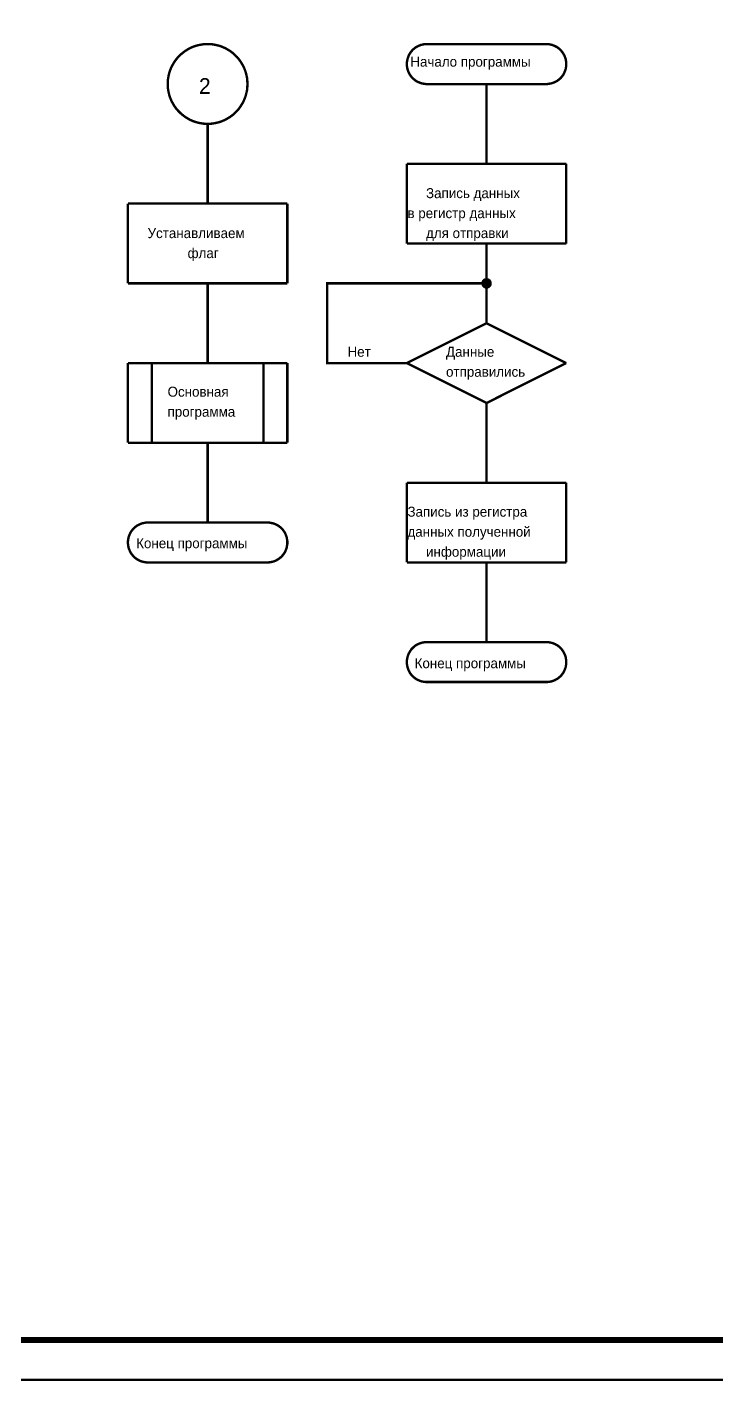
# Model space of a CAD drawing. Header units: inches. Extents: x 0 to 594, y 0 to 420.
# Drawn here: x 132.4 to 218.9, y -0.1 to 169.6 of the extents above; entities that cross this region are included whole.
import ezdxf

# ---------------------------------------------------------------- set-up
doc = ezdxf.new("R2010")
doc.units = ezdxf.units.IN
doc.layers.add('Sheet', color=255, linetype='Continuous')

msp = doc.modelspace()

# ---------------------------------------------------------------- linework, layer by layer
at = {"layer": 'Sheet'}
for points, const_width in [([(0, 419.98), (594, 419.98), (594, 0), (0, 0), (0, 419.98)], 0.3), ([(0, 419.98), (594, 419.98), (594, 0), (0, 0), (0, 419.98)], 0.3), ([(0, 419.98), (0, 0), (594, 0), (594, 419.98), (0, 419.98), (0, 419.98)], 0.0991), ([(0, 419.98), (0, 0), (594, 0), (594, 419.98), (0, 419.98), (0, 419.98)], 0.0991)]:
    msp.add_lwpolyline(points, close=True, dxfattribs=dict(at, const_width=const_width))
for points, const_width in [([(150, 162.49), (150.01, 162.75), (150.02, 163.01), (150.06, 163.26), (150.1, 163.5), (150.16, 163.75), (150.22, 163.98), (150.3, 164.22), (150.39, 164.44), (150.49, 164.67), (150.61, 164.88), (150.73, 165.09), (150.85, 165.29), (151, 165.5), (151.14, 165.68), (151.3, 165.87), (151.47, 166.03), (151.64, 166.2), (151.83, 166.36), (152.01, 166.5), (152.21, 166.65), (152.41, 166.77), (152.62, 166.9), (152.83, 167.01), (153.06, 167.11), (153.28, 167.2), (153.52, 167.28), (153.75, 167.34), (154, 167.4), (154.25, 167.44), (154.49, 167.48), (154.75, 167.49), (155.01, 167.5)], 0.3), ([(155.01, 167.5), (154.75, 167.49), (154.49, 167.48), (154.25, 167.44), (154, 167.4), (153.75, 167.34), (153.52, 167.28), (153.28, 167.2), (153.06, 167.11), (152.83, 167.01), (152.62, 166.9), (152.41, 166.77), (152.21, 166.65), (152.01, 166.5), (151.83, 166.36), (151.64, 166.2), (151.47, 166.03), (151.3, 165.87), (151.14, 165.68), (151, 165.5), (150.85, 165.29), (150.73, 165.09), (150.61, 164.88), (150.49, 164.67), (150.39, 164.44), (150.3, 164.22), (150.22, 163.98), (150.16, 163.75), (150.1, 163.5), (150.06, 163.26), (150.02, 163.01), (150.01, 162.75), (150, 162.49)], 0.3), ([(155.01, 167.5), (155.01, 167.5)], 0.3), ([(155.01, 167.5), (155.26, 167.49), (155.52, 167.48), (155.77, 167.44), (156.01, 167.4), (156.25, 167.34), (156.5, 167.28), (156.72, 167.2), (156.94, 167.11), (157.17, 167.01), (157.38, 166.9), (157.59, 166.77), (157.8, 166.65), (158, 166.5), (158.19, 166.36), (158.37, 166.2), (158.53, 166.03), (158.7, 165.87), (158.86, 165.68), (159, 165.5), (159.15, 165.29), (159.27, 165.09), (159.4, 164.88), (159.51, 164.67), (159.61, 164.44), (159.7, 164.22), (159.78, 163.98), (159.84, 163.75), (159.9, 163.5), (159.95, 163.26), (159.98, 163.01), (159.99, 162.75), (160, 162.49)], 0.3), ([(160, 162.49), (159.99, 162.75), (159.98, 163.01), (159.95, 163.26), (159.9, 163.5), (159.84, 163.75), (159.78, 163.98), (159.7, 164.22), (159.61, 164.44), (159.51, 164.67), (159.4, 164.88), (159.27, 165.09), (159.15, 165.29), (159, 165.5), (158.86, 165.68), (158.7, 165.87), (158.53, 166.03), (158.37, 166.2), (158.19, 166.36), (158, 166.5), (157.8, 166.65), (157.59, 166.77), (157.38, 166.9), (157.17, 167.01), (156.94, 167.11), (156.72, 167.2), (156.5, 167.28), (156.25, 167.34), (156.01, 167.4), (155.77, 167.44), (155.52, 167.48), (155.26, 167.49), (155.01, 167.5)], 0.3), ([(182.5, 167.5), (182.38, 167.5), (182.24, 167.49), (182.12, 167.47), (182, 167.44), (181.87, 167.42), (181.76, 167.39), (181.64, 167.34), (181.53, 167.3), (181.41, 167.25), (181.31, 167.2), (181.2, 167.14), (181.1, 167.07), (181.01, 167.01), (180.91, 166.93), (180.82, 166.85), (180.73, 166.77), (180.65, 166.68), (180.57, 166.59), (180.5, 166.49), (180.43, 166.39), (180.36, 166.29), (180.31, 166.19), (180.25, 166.08), (180.2, 165.97), (180.16, 165.85), (180.12, 165.74), (180.08, 165.62), (180.06, 165.5), (180.04, 165.37), (180.01, 165.25), (180, 165.13), (180, 164.99)], 0.3), ([(182.5, 167.5), (197.51, 167.5)], 0.3), ([(200, 164.99), (200, 165.13), (199.99, 165.25), (199.97, 165.37), (199.95, 165.5), (199.93, 165.62), (199.89, 165.74), (199.85, 165.85), (199.8, 165.97), (199.76, 166.08), (199.7, 166.19), (199.65, 166.29), (199.58, 166.39), (199.51, 166.49), (199.43, 166.59), (199.36, 166.68), (199.28, 166.77), (199.19, 166.85), (199.1, 166.93), (199, 167.01), (198.91, 167.07), (198.81, 167.14), (198.69, 167.2), (198.59, 167.25), (198.48, 167.3), (198.37, 167.34), (198.25, 167.39), (198.13, 167.42), (198.01, 167.44), (197.89, 167.47), (197.76, 167.49), (197.63, 167.5), (197.51, 167.5)], 0.3), ([(197.51, 167.5), (197.51, 167.5), (197.51, 167.5), (197.51, 167.5), (197.51, 167.5), (197.51, 167.5), (197.51, 167.5), (197.51, 167.5), (197.51, 167.5), (197.51, 167.5), (197.51, 167.5), (197.51, 167.5), (197.51, 167.5), (197.51, 167.5), (197.51, 167.5), (197.51, 167.5), (197.51, 167.5), (197.51, 167.5), (197.51, 167.5), (197.51, 167.5), (197.51, 167.5), (197.51, 167.5), (197.51, 167.5), (197.51, 167.5), (197.51, 167.5), (197.51, 167.5), (197.51, 167.5), (197.51, 167.5), (197.51, 167.5), (197.51, 167.5), (197.51, 167.5), (197.51, 167.5), (197.51, 167.5)], 0.3), ([(180, 164.99), (180, 164.87), (180.01, 164.73), (180.04, 164.61), (180.06, 164.49), (180.08, 164.36), (180.12, 164.25), (180.16, 164.13), (180.2, 164.02), (180.25, 163.91), (180.31, 163.8), (180.36, 163.69), (180.43, 163.59), (180.5, 163.5), (180.57, 163.4), (180.65, 163.31), (180.73, 163.22), (180.82, 163.14), (180.91, 163.07), (181.01, 162.99), (181.1, 162.92), (181.2, 162.85), (181.31, 162.8), (181.41, 162.74), (181.53, 162.7), (181.64, 162.65), (181.76, 162.61), (181.87, 162.57), (182, 162.55), (182.12, 162.53), (182.24, 162.51), (182.38, 162.49), (182.5, 162.49)], 0.3), ([(197.51, 162.49), (197.63, 162.49), (197.76, 162.51), (197.89, 162.53), (198.01, 162.55), (198.13, 162.57), (198.25, 162.61), (198.37, 162.65), (198.48, 162.7), (198.59, 162.74), (198.69, 162.8), (198.81, 162.85), (198.91, 162.92), (199, 162.99), (199.1, 163.07), (199.19, 163.14), (199.28, 163.22), (199.36, 163.31), (199.43, 163.4), (199.51, 163.5), (199.58, 163.59), (199.65, 163.69), (199.7, 163.8), (199.76, 163.91), (199.8, 164.02), (199.85, 164.13), (199.89, 164.25), (199.93, 164.36), (199.95, 164.49), (199.97, 164.61), (199.99, 164.73), (200, 164.87), (200, 164.99)], 0.3), ([(155.01, 157.5), (154.75, 157.51), (154.49, 157.52), (154.25, 157.56), (154, 157.6), (153.75, 157.66), (153.52, 157.72), (153.28, 157.8), (153.06, 157.89), (152.83, 157.99), (152.62, 158.1), (152.41, 158.23), (152.21, 158.35), (152.01, 158.5), (151.83, 158.64), (151.64, 158.8), (151.47, 158.97), (151.3, 159.14), (151.14, 159.31), (151, 159.5), (150.85, 159.71), (150.73, 159.91), (150.61, 160.12), (150.49, 160.33), (150.39, 160.56), (150.3, 160.78), (150.22, 161.01), (150.16, 161.25), (150.1, 161.49), (150.06, 161.73), (150.02, 161.98), (150.01, 162.24), (150, 162.49)], 0.3), ([(150, 162.49), (150, 162.49)], 0.3), ([(150, 162.49), (150.01, 162.24), (150.02, 161.98), (150.06, 161.73), (150.1, 161.49), (150.16, 161.25), (150.22, 161.01), (150.3, 160.78), (150.39, 160.56), (150.49, 160.33), (150.61, 160.12), (150.73, 159.91), (150.85, 159.71), (151, 159.5), (151.14, 159.31), (151.3, 159.14), (151.47, 158.97), (151.64, 158.8), (151.83, 158.64), (152.01, 158.5), (152.21, 158.35), (152.41, 158.23), (152.62, 158.1), (152.83, 157.99), (153.06, 157.89), (153.28, 157.8), (153.52, 157.72), (153.75, 157.66), (154, 157.6), (154.25, 157.56), (154.49, 157.52), (154.75, 157.51), (155.01, 157.5)], 0.3), ([(160, 162.49), (159.99, 162.24), (159.98, 161.98), (159.95, 161.73), (159.9, 161.49), (159.84, 161.25), (159.78, 161.01), (159.7, 160.78), (159.61, 160.56), (159.51, 160.33), (159.4, 160.12), (159.27, 159.91), (159.15, 159.71), (159, 159.5), (158.86, 159.31), (158.7, 159.14), (158.53, 158.97), (158.37, 158.8), (158.19, 158.64), (158, 158.5), (157.8, 158.35), (157.59, 158.23), (157.38, 158.1), (157.17, 157.99), (156.94, 157.89), (156.72, 157.8), (156.5, 157.72), (156.25, 157.66), (156.01, 157.6), (155.77, 157.56), (155.52, 157.52), (155.26, 157.51), (155.01, 157.5)], 0.3), ([(155.01, 157.5), (155.26, 157.51), (155.52, 157.52), (155.77, 157.56), (156.01, 157.6), (156.25, 157.66), (156.5, 157.72), (156.72, 157.8), (156.94, 157.89), (157.17, 157.99), (157.38, 158.1), (157.59, 158.23), (157.8, 158.35), (158, 158.5), (158.19, 158.64), (158.37, 158.8), (158.53, 158.97), (158.7, 159.14), (158.86, 159.31), (159, 159.5), (159.15, 159.71), (159.27, 159.91), (159.4, 160.12), (159.51, 160.33), (159.61, 160.56), (159.7, 160.78), (159.78, 161.01), (159.84, 161.25), (159.9, 161.49), (159.95, 161.73), (159.98, 161.98), (159.99, 162.24), (160, 162.49)], 0.3), ([(160, 162.49), (160, 162.49), (160, 162.49), (160, 162.49), (160, 162.49), (160, 162.49), (160, 162.49), (160, 162.49), (160, 162.49), (160, 162.49), (160, 162.49), (160, 162.49), (160, 162.49), (160, 162.49), (160, 162.49), (160, 162.49), (160, 162.49), (160, 162.49), (160, 162.49), (160, 162.49), (160, 162.49), (160, 162.49), (160, 162.49), (160, 162.49), (160, 162.49), (160, 162.49), (160, 162.49), (160, 162.49), (160, 162.49), (160, 162.49), (160, 162.49), (160, 162.49), (160, 162.49)], 0.3), ([(160, 162.49), (160, 162.49)], 0.3), ([(182.5, 162.49), (197.51, 162.49)], 0.3), ([(190, 162.49), (190, 152.49)], 0.3), ([(155.01, 157.5), (155.01, 157.5)], 0.3), ([(155.01, 157.5), (155.01, 147.5)], 0.3), ([(200, 152.49), (180, 152.49)], 0.3), ([(180, 152.49), (180, 142.49)], 0.3), ([(200, 142.49), (200, 152.49)], 0.3), ([(165.01, 147.5), (145.01, 147.5)], 0.3), ([(145.01, 147.5), (145.01, 137.5)], 0.3), ([(165.01, 137.5), (165.01, 147.5)], 0.3), ([(180, 142.49), (200, 142.49)], 0.3), ([(190, 142.49), (190, 137.5), (190, 132.49)], 0.3), ([(145.01, 137.5), (165.01, 137.5)], 0.3), ([(155.01, 137.5), (155.01, 127.5)], 0.3), ([(180, 127.5), (170, 127.5), (170, 137.5), (190, 137.5)], 0.3), ([(189.5, 137.5), (189.5, 137.52), (189.5, 137.55), (189.51, 137.58), (189.51, 137.6), (189.51, 137.62), (189.52, 137.64), (189.53, 137.68), (189.54, 137.7), (189.54, 137.72), (189.56, 137.75), (189.57, 137.76), (189.59, 137.78), (189.6, 137.8), (189.61, 137.82), (189.63, 137.83), (189.65, 137.86), (189.67, 137.87), (189.68, 137.89), (189.7, 137.9), (189.72, 137.91), (189.75, 137.94), (189.76, 137.95), (189.78, 137.96), (189.8, 137.96), (189.82, 137.97), (189.86, 137.98), (189.88, 137.99), (189.9, 137.99), (189.93, 137.99), (189.95, 138), (189.98, 138), (190, 138)], 0.3), ([(189.5, 137.5), (189.5, 137.52), (189.5, 137.55), (189.51, 137.58), (189.51, 137.6), (189.51, 137.62), (189.52, 137.64), (189.53, 137.68), (189.54, 137.7), (189.54, 137.72), (189.56, 137.75), (189.57, 137.76), (189.59, 137.78), (189.6, 137.8), (189.61, 137.82), (189.63, 137.83), (189.65, 137.86), (189.67, 137.87), (189.68, 137.89), (189.7, 137.9), (189.72, 137.91), (189.75, 137.94), (189.76, 137.95), (189.78, 137.96), (189.8, 137.96), (189.82, 137.97), (189.86, 137.98), (189.88, 137.99), (189.9, 137.99), (189.93, 137.99), (189.95, 138), (189.98, 138), (190, 138)], 0.3), ([(189.5, 137.5), (189.5, 137.52), (189.5, 137.55), (189.51, 137.58), (189.51, 137.6), (189.51, 137.62), (189.52, 137.64), (189.53, 137.68), (189.54, 137.7), (189.54, 137.72), (189.56, 137.75), (189.57, 137.76), (189.59, 137.78), (189.6, 137.8), (189.61, 137.82), (189.63, 137.83), (189.65, 137.86), (189.67, 137.87), (189.68, 137.89), (189.7, 137.9), (189.72, 137.91), (189.75, 137.94), (189.76, 137.95), (189.78, 137.96), (189.8, 137.96), (189.82, 137.97), (189.86, 137.98), (189.88, 137.99), (189.9, 137.99), (189.93, 137.99), (189.95, 138), (189.98, 138), (190, 138)], 0.3), ([(189.5, 137.5), (189.5, 137.52), (189.5, 137.55), (189.51, 137.58), (189.51, 137.6), (189.51, 137.62), (189.52, 137.64), (189.53, 137.68), (189.54, 137.7), (189.54, 137.72), (189.56, 137.75), (189.57, 137.76), (189.59, 137.78), (189.6, 137.8), (189.61, 137.82), (189.63, 137.83), (189.65, 137.86), (189.67, 137.87), (189.68, 137.89), (189.7, 137.9), (189.72, 137.91), (189.75, 137.94), (189.76, 137.95), (189.78, 137.96), (189.8, 137.96), (189.82, 137.97), (189.86, 137.98), (189.88, 137.99), (189.9, 137.99), (189.93, 137.99), (189.95, 138), (189.98, 138), (190, 138)], 0.3), ([(190, 136.98), (189.98, 136.98), (189.95, 136.98), (189.93, 136.99), (189.9, 136.99), (189.88, 136.99), (189.86, 137.01), (189.82, 137.02), (189.8, 137.03), (189.78, 137.04), (189.76, 137.05), (189.75, 137.06), (189.72, 137.07), (189.7, 137.08), (189.68, 137.11), (189.67, 137.12), (189.65, 137.14), (189.63, 137.15), (189.61, 137.17), (189.6, 137.2), (189.59, 137.21), (189.57, 137.23), (189.56, 137.25), (189.54, 137.27), (189.54, 137.3), (189.53, 137.32), (189.52, 137.34), (189.51, 137.38), (189.51, 137.4), (189.51, 137.42), (189.5, 137.44), (189.5, 137.48), (189.5, 137.5)], 0.3), ([(189.5, 137.5), (189.5, 137.5)], 0.3), ([(190, 136.98), (189.98, 136.98), (189.95, 136.98), (189.93, 136.99), (189.9, 136.99), (189.88, 136.99), (189.86, 137.01), (189.82, 137.02), (189.8, 137.03), (189.78, 137.04), (189.76, 137.05), (189.75, 137.06), (189.72, 137.07), (189.7, 137.08), (189.68, 137.11), (189.67, 137.12), (189.65, 137.14), (189.63, 137.15), (189.61, 137.17), (189.6, 137.2), (189.59, 137.21), (189.57, 137.23), (189.56, 137.25), (189.54, 137.27), (189.54, 137.3), (189.53, 137.32), (189.52, 137.34), (189.51, 137.38), (189.51, 137.4), (189.51, 137.42), (189.5, 137.44), (189.5, 137.48), (189.5, 137.5)], 0.3), ([(189.5, 137.5), (189.5, 137.5)], 0.3), ([(190, 136.98), (189.98, 136.98), (189.95, 136.98), (189.93, 136.99), (189.9, 136.99), (189.88, 136.99), (189.86, 137.01), (189.82, 137.02), (189.8, 137.03), (189.78, 137.04), (189.76, 137.05), (189.75, 137.06), (189.72, 137.07), (189.7, 137.08), (189.68, 137.11), (189.67, 137.12), (189.65, 137.14), (189.63, 137.15), (189.61, 137.17), (189.6, 137.2), (189.59, 137.21), (189.57, 137.23), (189.56, 137.25), (189.54, 137.27), (189.54, 137.3), (189.53, 137.32), (189.52, 137.34), (189.51, 137.38), (189.51, 137.4), (189.51, 137.42), (189.5, 137.44), (189.5, 137.48), (189.5, 137.5)], 0.3), ([(189.5, 137.5), (189.5, 137.5)], 0.3), ([(190, 136.98), (189.98, 136.98), (189.95, 136.98), (189.93, 136.99), (189.9, 136.99), (189.88, 136.99), (189.86, 137.01), (189.82, 137.02), (189.8, 137.03), (189.78, 137.04), (189.76, 137.05), (189.75, 137.06), (189.72, 137.07), (189.7, 137.08), (189.68, 137.11), (189.67, 137.12), (189.65, 137.14), (189.63, 137.15), (189.61, 137.17), (189.6, 137.2), (189.59, 137.21), (189.57, 137.23), (189.56, 137.25), (189.54, 137.27), (189.54, 137.3), (189.53, 137.32), (189.52, 137.34), (189.51, 137.38), (189.51, 137.4), (189.51, 137.42), (189.5, 137.44), (189.5, 137.48), (189.5, 137.5)], 0.3), ([(189.5, 137.5), (189.5, 137.5)], 0.3), ([(189.5, 137.5), (189.5, 137.52), (189.5, 137.55), (189.51, 137.58), (189.51, 137.6), (189.51, 137.62), (189.52, 137.64), (189.53, 137.68), (189.54, 137.7), (189.54, 137.72), (189.56, 137.75), (189.57, 137.76), (189.59, 137.78), (189.6, 137.8), (189.61, 137.82), (189.63, 137.83), (189.65, 137.86), (189.67, 137.87), (189.68, 137.89), (189.7, 137.9), (189.72, 137.91), (189.75, 137.94), (189.76, 137.95), (189.78, 137.96), (189.8, 137.96), (189.82, 137.97), (189.86, 137.98), (189.88, 137.99), (189.9, 137.99), (189.93, 137.99), (189.95, 138), (189.98, 138), (190, 138)], 0.0991), ([(189.5, 137.5), (189.5, 137.52), (189.5, 137.55), (189.51, 137.58), (189.51, 137.6), (189.51, 137.62), (189.52, 137.64), (189.53, 137.68), (189.54, 137.7), (189.54, 137.72), (189.56, 137.75), (189.57, 137.76), (189.59, 137.78), (189.6, 137.8), (189.61, 137.82), (189.63, 137.83), (189.65, 137.86), (189.67, 137.87), (189.68, 137.89), (189.7, 137.9), (189.72, 137.91), (189.75, 137.94), (189.76, 137.95), (189.78, 137.96), (189.8, 137.96), (189.82, 137.97), (189.86, 137.98), (189.88, 137.99), (189.9, 137.99), (189.93, 137.99), (189.95, 138), (189.98, 138), (190, 138)], 0.0991), ([(189.5, 137.5), (189.5, 137.52), (189.5, 137.55), (189.51, 137.58), (189.51, 137.6), (189.51, 137.62), (189.52, 137.64), (189.53, 137.68), (189.54, 137.7), (189.54, 137.72), (189.56, 137.75), (189.57, 137.76), (189.59, 137.78), (189.6, 137.8), (189.61, 137.82), (189.63, 137.83), (189.65, 137.86), (189.67, 137.87), (189.68, 137.89), (189.7, 137.9), (189.72, 137.91), (189.75, 137.94), (189.76, 137.95), (189.78, 137.96), (189.8, 137.96), (189.82, 137.97), (189.86, 137.98), (189.88, 137.99), (189.9, 137.99), (189.93, 137.99), (189.95, 138), (189.98, 138), (190, 138)], 0.0991), ([(189.5, 137.5), (189.5, 137.52), (189.5, 137.55), (189.51, 137.58), (189.51, 137.6), (189.51, 137.62), (189.52, 137.64), (189.53, 137.68), (189.54, 137.7), (189.54, 137.72), (189.56, 137.75), (189.57, 137.76), (189.59, 137.78), (189.6, 137.8), (189.61, 137.82), (189.63, 137.83), (189.65, 137.86), (189.67, 137.87), (189.68, 137.89), (189.7, 137.9), (189.72, 137.91), (189.75, 137.94), (189.76, 137.95), (189.78, 137.96), (189.8, 137.96), (189.82, 137.97), (189.86, 137.98), (189.88, 137.99), (189.9, 137.99), (189.93, 137.99), (189.95, 138), (189.98, 138), (190, 138)], 0.0991), ([(190, 136.98), (189.98, 136.98), (189.95, 136.98), (189.93, 136.99), (189.9, 136.99), (189.88, 136.99), (189.86, 137.01), (189.82, 137.02), (189.8, 137.03), (189.78, 137.04), (189.76, 137.05), (189.75, 137.06), (189.72, 137.07), (189.7, 137.08), (189.68, 137.11), (189.67, 137.12), (189.65, 137.14), (189.63, 137.15), (189.61, 137.17), (189.6, 137.2), (189.59, 137.21), (189.57, 137.23), (189.56, 137.25), (189.54, 137.27), (189.54, 137.3), (189.53, 137.32), (189.52, 137.34), (189.51, 137.38), (189.51, 137.4), (189.51, 137.42), (189.5, 137.44), (189.5, 137.48), (189.5, 137.5)], 0.0991), ([(189.5, 137.5), (189.5, 137.5)], 0.0991), ([(190, 136.98), (189.98, 136.98), (189.95, 136.98), (189.93, 136.99), (189.9, 136.99), (189.88, 136.99), (189.86, 137.01), (189.82, 137.02), (189.8, 137.03), (189.78, 137.04), (189.76, 137.05), (189.75, 137.06), (189.72, 137.07), (189.7, 137.08), (189.68, 137.11), (189.67, 137.12), (189.65, 137.14), (189.63, 137.15), (189.61, 137.17), (189.6, 137.2), (189.59, 137.21), (189.57, 137.23), (189.56, 137.25), (189.54, 137.27), (189.54, 137.3), (189.53, 137.32), (189.52, 137.34), (189.51, 137.38), (189.51, 137.4), (189.51, 137.42), (189.5, 137.44), (189.5, 137.48), (189.5, 137.5)], 0.0991), ([(189.5, 137.5), (189.5, 137.5)], 0.0991), ([(190, 136.98), (189.98, 136.98), (189.95, 136.98), (189.93, 136.99), (189.9, 136.99), (189.88, 136.99), (189.86, 137.01), (189.82, 137.02), (189.8, 137.03), (189.78, 137.04), (189.76, 137.05), (189.75, 137.06), (189.72, 137.07), (189.7, 137.08), (189.68, 137.11), (189.67, 137.12), (189.65, 137.14), (189.63, 137.15), (189.61, 137.17), (189.6, 137.2), (189.59, 137.21), (189.57, 137.23), (189.56, 137.25), (189.54, 137.27), (189.54, 137.3), (189.53, 137.32), (189.52, 137.34), (189.51, 137.38), (189.51, 137.4), (189.51, 137.42), (189.5, 137.44), (189.5, 137.48), (189.5, 137.5)], 0.0991), ([(189.5, 137.5), (189.5, 137.5)], 0.0991), ([(190, 136.98), (189.98, 136.98), (189.95, 136.98), (189.93, 136.99), (189.9, 136.99), (189.88, 136.99), (189.86, 137.01), (189.82, 137.02), (189.8, 137.03), (189.78, 137.04), (189.76, 137.05), (189.75, 137.06), (189.72, 137.07), (189.7, 137.08), (189.68, 137.11), (189.67, 137.12), (189.65, 137.14), (189.63, 137.15), (189.61, 137.17), (189.6, 137.2), (189.59, 137.21), (189.57, 137.23), (189.56, 137.25), (189.54, 137.27), (189.54, 137.3), (189.53, 137.32), (189.52, 137.34), (189.51, 137.38), (189.51, 137.4), (189.51, 137.42), (189.5, 137.44), (189.5, 137.48), (189.5, 137.5)], 0.0991), ([(189.5, 137.5), (189.5, 137.5)], 0.0991), ([(190, 138), (190, 138)], 0.3), ([(190, 138), (190.03, 138), (190.06, 138), (190.08, 137.99), (190.1, 137.99), (190.13, 137.99), (190.15, 137.98), (190.18, 137.97), (190.21, 137.96), (190.23, 137.96), (190.25, 137.95), (190.26, 137.94), (190.28, 137.91), (190.31, 137.9), (190.33, 137.89), (190.34, 137.87), (190.36, 137.86), (190.37, 137.83), (190.4, 137.82), (190.41, 137.8), (190.42, 137.78), (190.44, 137.76), (190.45, 137.75), (190.46, 137.72), (190.46, 137.7), (190.47, 137.68), (190.49, 137.64), (190.5, 137.62), (190.5, 137.6), (190.5, 137.58), (190.51, 137.55), (190.51, 137.52), (190.51, 137.5)], 0.3), ([(190, 138), (190, 138)], 0.3), ([(190, 138), (190.03, 138), (190.06, 138), (190.08, 137.99), (190.1, 137.99), (190.13, 137.99), (190.15, 137.98), (190.18, 137.97), (190.21, 137.96), (190.23, 137.96), (190.25, 137.95), (190.26, 137.94), (190.28, 137.91), (190.31, 137.9), (190.33, 137.89), (190.34, 137.87), (190.36, 137.86), (190.37, 137.83), (190.4, 137.82), (190.41, 137.8), (190.42, 137.78), (190.44, 137.76), (190.45, 137.75), (190.46, 137.72), (190.46, 137.7), (190.47, 137.68), (190.49, 137.64), (190.5, 137.62), (190.5, 137.6), (190.5, 137.58), (190.51, 137.55), (190.51, 137.52), (190.51, 137.5)], 0.3), ([(190, 138), (190, 138)], 0.3), ([(190, 138), (190.03, 138), (190.06, 138), (190.08, 137.99), (190.1, 137.99), (190.13, 137.99), (190.15, 137.98), (190.18, 137.97), (190.21, 137.96), (190.23, 137.96), (190.25, 137.95), (190.26, 137.94), (190.28, 137.91), (190.31, 137.9), (190.33, 137.89), (190.34, 137.87), (190.36, 137.86), (190.37, 137.83), (190.4, 137.82), (190.41, 137.8), (190.42, 137.78), (190.44, 137.76), (190.45, 137.75), (190.46, 137.72), (190.46, 137.7), (190.47, 137.68), (190.49, 137.64), (190.5, 137.62), (190.5, 137.6), (190.5, 137.58), (190.51, 137.55), (190.51, 137.52), (190.51, 137.5)], 0.3), ([(190, 138), (190, 138)], 0.3), ([(190, 138), (190.03, 138), (190.06, 138), (190.08, 137.99), (190.1, 137.99), (190.13, 137.99), (190.15, 137.98), (190.18, 137.97), (190.21, 137.96), (190.23, 137.96), (190.25, 137.95), (190.26, 137.94), (190.28, 137.91), (190.31, 137.9), (190.33, 137.89), (190.34, 137.87), (190.36, 137.86), (190.37, 137.83), (190.4, 137.82), (190.41, 137.8), (190.42, 137.78), (190.44, 137.76), (190.45, 137.75), (190.46, 137.72), (190.46, 137.7), (190.47, 137.68), (190.49, 137.64), (190.5, 137.62), (190.5, 137.6), (190.5, 137.58), (190.51, 137.55), (190.51, 137.52), (190.51, 137.5)], 0.3), ([(190.51, 137.5), (190.51, 137.48), (190.51, 137.44), (190.5, 137.42), (190.5, 137.4), (190.5, 137.38), (190.49, 137.34), (190.47, 137.32), (190.46, 137.3), (190.46, 137.27), (190.45, 137.25), (190.44, 137.23), (190.42, 137.21), (190.41, 137.2), (190.4, 137.17), (190.37, 137.15), (190.36, 137.14), (190.34, 137.12), (190.33, 137.11), (190.31, 137.08), (190.28, 137.07), (190.26, 137.06), (190.25, 137.05), (190.23, 137.04), (190.21, 137.03), (190.18, 137.02), (190.15, 137.01), (190.13, 136.99), (190.1, 136.99), (190.08, 136.99), (190.06, 136.98), (190.03, 136.98), (190, 136.98)], 0.3), ([(190.51, 137.5), (190.51, 137.48), (190.51, 137.44), (190.5, 137.42), (190.5, 137.4), (190.5, 137.38), (190.49, 137.34), (190.47, 137.32), (190.46, 137.3), (190.46, 137.27), (190.45, 137.25), (190.44, 137.23), (190.42, 137.21), (190.41, 137.2), (190.4, 137.17), (190.37, 137.15), (190.36, 137.14), (190.34, 137.12), (190.33, 137.11), (190.31, 137.08), (190.28, 137.07), (190.26, 137.06), (190.25, 137.05), (190.23, 137.04), (190.21, 137.03), (190.18, 137.02), (190.15, 137.01), (190.13, 136.99), (190.1, 136.99), (190.08, 136.99), (190.06, 136.98), (190.03, 136.98), (190, 136.98)], 0.3), ([(190.51, 137.5), (190.51, 137.48), (190.51, 137.44), (190.5, 137.42), (190.5, 137.4), (190.5, 137.38), (190.49, 137.34), (190.47, 137.32), (190.46, 137.3), (190.46, 137.27), (190.45, 137.25), (190.44, 137.23), (190.42, 137.21), (190.41, 137.2), (190.4, 137.17), (190.37, 137.15), (190.36, 137.14), (190.34, 137.12), (190.33, 137.11), (190.31, 137.08), (190.28, 137.07), (190.26, 137.06), (190.25, 137.05), (190.23, 137.04), (190.21, 137.03), (190.18, 137.02), (190.15, 137.01), (190.13, 136.99), (190.1, 136.99), (190.08, 136.99), (190.06, 136.98), (190.03, 136.98), (190, 136.98)], 0.3), ([(190.51, 137.5), (190.51, 137.48), (190.51, 137.44), (190.5, 137.42), (190.5, 137.4), (190.5, 137.38), (190.49, 137.34), (190.47, 137.32), (190.46, 137.3), (190.46, 137.27), (190.45, 137.25), (190.44, 137.23), (190.42, 137.21), (190.41, 137.2), (190.4, 137.17), (190.37, 137.15), (190.36, 137.14), (190.34, 137.12), (190.33, 137.11), (190.31, 137.08), (190.28, 137.07), (190.26, 137.06), (190.25, 137.05), (190.23, 137.04), (190.21, 137.03), (190.18, 137.02), (190.15, 137.01), (190.13, 136.99), (190.1, 136.99), (190.08, 136.99), (190.06, 136.98), (190.03, 136.98), (190, 136.98)], 0.3), ([(190, 138), (190, 138)], 0.0991), ([(190, 138), (190.03, 138), (190.06, 138), (190.08, 137.99), (190.1, 137.99), (190.13, 137.99), (190.15, 137.98), (190.18, 137.97), (190.21, 137.96), (190.23, 137.96), (190.25, 137.95), (190.26, 137.94), (190.28, 137.91), (190.31, 137.9), (190.33, 137.89), (190.34, 137.87), (190.36, 137.86), (190.37, 137.83), (190.4, 137.82), (190.41, 137.8), (190.42, 137.78), (190.44, 137.76), (190.45, 137.75), (190.46, 137.72), (190.46, 137.7), (190.47, 137.68), (190.49, 137.64), (190.5, 137.62), (190.5, 137.6), (190.5, 137.58), (190.51, 137.55), (190.51, 137.52), (190.51, 137.5)], 0.0991), ([(190, 138), (190, 138)], 0.0991), ([(190, 138), (190.03, 138), (190.06, 138), (190.08, 137.99), (190.1, 137.99), (190.13, 137.99), (190.15, 137.98), (190.18, 137.97), (190.21, 137.96), (190.23, 137.96), (190.25, 137.95), (190.26, 137.94), (190.28, 137.91), (190.31, 137.9), (190.33, 137.89), (190.34, 137.87), (190.36, 137.86), (190.37, 137.83), (190.4, 137.82), (190.41, 137.8), (190.42, 137.78), (190.44, 137.76), (190.45, 137.75), (190.46, 137.72), (190.46, 137.7), (190.47, 137.68), (190.49, 137.64), (190.5, 137.62), (190.5, 137.6), (190.5, 137.58), (190.51, 137.55), (190.51, 137.52), (190.51, 137.5)], 0.0991), ([(190, 138), (190, 138)], 0.0991), ([(190, 138), (190.03, 138), (190.06, 138), (190.08, 137.99), (190.1, 137.99), (190.13, 137.99), (190.15, 137.98), (190.18, 137.97), (190.21, 137.96), (190.23, 137.96), (190.25, 137.95), (190.26, 137.94), (190.28, 137.91), (190.31, 137.9), (190.33, 137.89), (190.34, 137.87), (190.36, 137.86), (190.37, 137.83), (190.4, 137.82), (190.41, 137.8), (190.42, 137.78), (190.44, 137.76), (190.45, 137.75), (190.46, 137.72), (190.46, 137.7), (190.47, 137.68), (190.49, 137.64), (190.5, 137.62), (190.5, 137.6), (190.5, 137.58), (190.51, 137.55), (190.51, 137.52), (190.51, 137.5)], 0.0991), ([(190, 138), (190, 138)], 0.0991), ([(190, 138), (190.03, 138), (190.06, 138), (190.08, 137.99), (190.1, 137.99), (190.13, 137.99), (190.15, 137.98), (190.18, 137.97), (190.21, 137.96), (190.23, 137.96), (190.25, 137.95), (190.26, 137.94), (190.28, 137.91), (190.31, 137.9), (190.33, 137.89), (190.34, 137.87), (190.36, 137.86), (190.37, 137.83), (190.4, 137.82), (190.41, 137.8), (190.42, 137.78), (190.44, 137.76), (190.45, 137.75), (190.46, 137.72), (190.46, 137.7), (190.47, 137.68), (190.49, 137.64), (190.5, 137.62), (190.5, 137.6), (190.5, 137.58), (190.51, 137.55), (190.51, 137.52), (190.51, 137.5)], 0.0991), ([(190.51, 137.5), (190.51, 137.48), (190.51, 137.44), (190.5, 137.42), (190.5, 137.4), (190.5, 137.38), (190.49, 137.34), (190.47, 137.32), (190.46, 137.3), (190.46, 137.27), (190.45, 137.25), (190.44, 137.23), (190.42, 137.21), (190.41, 137.2), (190.4, 137.17), (190.37, 137.15), (190.36, 137.14), (190.34, 137.12), (190.33, 137.11), (190.31, 137.08), (190.28, 137.07), (190.26, 137.06), (190.25, 137.05), (190.23, 137.04), (190.21, 137.03), (190.18, 137.02), (190.15, 137.01), (190.13, 136.99), (190.1, 136.99), (190.08, 136.99), (190.06, 136.98), (190.03, 136.98), (190, 136.98)], 0.0991), ([(190.51, 137.5), (190.51, 137.48), (190.51, 137.44), (190.5, 137.42), (190.5, 137.4), (190.5, 137.38), (190.49, 137.34), (190.47, 137.32), (190.46, 137.3), (190.46, 137.27), (190.45, 137.25), (190.44, 137.23), (190.42, 137.21), (190.41, 137.2), (190.4, 137.17), (190.37, 137.15), (190.36, 137.14), (190.34, 137.12), (190.33, 137.11), (190.31, 137.08), (190.28, 137.07), (190.26, 137.06), (190.25, 137.05), (190.23, 137.04), (190.21, 137.03), (190.18, 137.02), (190.15, 137.01), (190.13, 136.99), (190.1, 136.99), (190.08, 136.99), (190.06, 136.98), (190.03, 136.98), (190, 136.98)], 0.0991), ([(190.51, 137.5), (190.51, 137.48), (190.51, 137.44), (190.5, 137.42), (190.5, 137.4), (190.5, 137.38), (190.49, 137.34), (190.47, 137.32), (190.46, 137.3), (190.46, 137.27), (190.45, 137.25), (190.44, 137.23), (190.42, 137.21), (190.41, 137.2), (190.4, 137.17), (190.37, 137.15), (190.36, 137.14), (190.34, 137.12), (190.33, 137.11), (190.31, 137.08), (190.28, 137.07), (190.26, 137.06), (190.25, 137.05), (190.23, 137.04), (190.21, 137.03), (190.18, 137.02), (190.15, 137.01), (190.13, 136.99), (190.1, 136.99), (190.08, 136.99), (190.06, 136.98), (190.03, 136.98), (190, 136.98)], 0.0991), ([(190.51, 137.5), (190.51, 137.48), (190.51, 137.44), (190.5, 137.42), (190.5, 137.4), (190.5, 137.38), (190.49, 137.34), (190.47, 137.32), (190.46, 137.3), (190.46, 137.27), (190.45, 137.25), (190.44, 137.23), (190.42, 137.21), (190.41, 137.2), (190.4, 137.17), (190.37, 137.15), (190.36, 137.14), (190.34, 137.12), (190.33, 137.11), (190.31, 137.08), (190.28, 137.07), (190.26, 137.06), (190.25, 137.05), (190.23, 137.04), (190.21, 137.03), (190.18, 137.02), (190.15, 137.01), (190.13, 136.99), (190.1, 136.99), (190.08, 136.99), (190.06, 136.98), (190.03, 136.98), (190, 136.98)], 0.0991), ([(190.51, 137.5), (190.51, 137.5), (190.51, 137.5), (190.51, 137.5), (190.51, 137.5), (190.51, 137.5), (190.51, 137.5), (190.51, 137.5), (190.51, 137.5), (190.51, 137.5), (190.51, 137.5), (190.51, 137.5), (190.51, 137.5), (190.51, 137.5), (190.51, 137.5), (190.51, 137.5), (190.51, 137.5), (190.51, 137.5), (190.51, 137.5), (190.51, 137.5), (190.51, 137.5), (190.51, 137.5), (190.51, 137.5), (190.51, 137.5), (190.51, 137.5), (190.51, 137.5), (190.51, 137.5), (190.51, 137.5), (190.51, 137.5), (190.51, 137.5), (190.51, 137.5), (190.51, 137.5), (190.51, 137.5)], 0.3), ([(190.51, 137.5), (190.51, 137.5)], 0.3), ([(190.51, 137.5), (190.51, 137.5), (190.51, 137.5), (190.51, 137.5), (190.51, 137.5), (190.51, 137.5), (190.51, 137.5), (190.51, 137.5), (190.51, 137.5), (190.51, 137.5), (190.51, 137.5), (190.51, 137.5), (190.51, 137.5), (190.51, 137.5), (190.51, 137.5), (190.51, 137.5), (190.51, 137.5), (190.51, 137.5), (190.51, 137.5), (190.51, 137.5), (190.51, 137.5), (190.51, 137.5), (190.51, 137.5), (190.51, 137.5), (190.51, 137.5), (190.51, 137.5), (190.51, 137.5), (190.51, 137.5), (190.51, 137.5), (190.51, 137.5), (190.51, 137.5), (190.51, 137.5), (190.51, 137.5)], 0.3), ([(190.51, 137.5), (190.51, 137.5)], 0.3), ([(190.51, 137.5), (190.51, 137.5), (190.51, 137.5), (190.51, 137.5), (190.51, 137.5), (190.51, 137.5), (190.51, 137.5), (190.51, 137.5), (190.51, 137.5), (190.51, 137.5), (190.51, 137.5), (190.51, 137.5), (190.51, 137.5), (190.51, 137.5), (190.51, 137.5), (190.51, 137.5), (190.51, 137.5), (190.51, 137.5), (190.51, 137.5), (190.51, 137.5), (190.51, 137.5), (190.51, 137.5), (190.51, 137.5), (190.51, 137.5), (190.51, 137.5), (190.51, 137.5), (190.51, 137.5), (190.51, 137.5), (190.51, 137.5), (190.51, 137.5), (190.51, 137.5), (190.51, 137.5), (190.51, 137.5)], 0.3), ([(190.51, 137.5), (190.51, 137.5)], 0.3), ([(190.51, 137.5), (190.51, 137.5), (190.51, 137.5), (190.51, 137.5), (190.51, 137.5), (190.51, 137.5), (190.51, 137.5), (190.51, 137.5), (190.51, 137.5), (190.51, 137.5), (190.51, 137.5), (190.51, 137.5), (190.51, 137.5), (190.51, 137.5), (190.51, 137.5), (190.51, 137.5), (190.51, 137.5), (190.51, 137.5), (190.51, 137.5), (190.51, 137.5), (190.51, 137.5), (190.51, 137.5), (190.51, 137.5), (190.51, 137.5), (190.51, 137.5), (190.51, 137.5), (190.51, 137.5), (190.51, 137.5), (190.51, 137.5), (190.51, 137.5), (190.51, 137.5), (190.51, 137.5), (190.51, 137.5)], 0.3), ([(190.51, 137.5), (190.51, 137.5)], 0.3), ([(190.51, 137.5), (190.51, 137.5), (190.51, 137.5), (190.51, 137.5), (190.51, 137.5), (190.51, 137.5), (190.51, 137.5), (190.51, 137.5), (190.51, 137.5), (190.51, 137.5), (190.51, 137.5), (190.51, 137.5), (190.51, 137.5), (190.51, 137.5), (190.51, 137.5), (190.51, 137.5), (190.51, 137.5), (190.51, 137.5), (190.51, 137.5), (190.51, 137.5), (190.51, 137.5), (190.51, 137.5), (190.51, 137.5), (190.51, 137.5), (190.51, 137.5), (190.51, 137.5), (190.51, 137.5), (190.51, 137.5), (190.51, 137.5), (190.51, 137.5), (190.51, 137.5), (190.51, 137.5), (190.51, 137.5)], 0.0991), ([(190.51, 137.5), (190.51, 137.5)], 0.0991), ([(190.51, 137.5), (190.51, 137.5), (190.51, 137.5), (190.51, 137.5), (190.51, 137.5), (190.51, 137.5), (190.51, 137.5), (190.51, 137.5), (190.51, 137.5), (190.51, 137.5), (190.51, 137.5), (190.51, 137.5), (190.51, 137.5), (190.51, 137.5), (190.51, 137.5), (190.51, 137.5), (190.51, 137.5), (190.51, 137.5), (190.51, 137.5), (190.51, 137.5), (190.51, 137.5), (190.51, 137.5), (190.51, 137.5), (190.51, 137.5), (190.51, 137.5), (190.51, 137.5), (190.51, 137.5), (190.51, 137.5), (190.51, 137.5), (190.51, 137.5), (190.51, 137.5), (190.51, 137.5), (190.51, 137.5)], 0.0991), ([(190.51, 137.5), (190.51, 137.5)], 0.0991), ([(190.51, 137.5), (190.51, 137.5), (190.51, 137.5), (190.51, 137.5), (190.51, 137.5), (190.51, 137.5), (190.51, 137.5), (190.51, 137.5), (190.51, 137.5), (190.51, 137.5), (190.51, 137.5), (190.51, 137.5), (190.51, 137.5), (190.51, 137.5), (190.51, 137.5), (190.51, 137.5), (190.51, 137.5), (190.51, 137.5), (190.51, 137.5), (190.51, 137.5), (190.51, 137.5), (190.51, 137.5), (190.51, 137.5), (190.51, 137.5), (190.51, 137.5), (190.51, 137.5), (190.51, 137.5), (190.51, 137.5), (190.51, 137.5), (190.51, 137.5), (190.51, 137.5), (190.51, 137.5), (190.51, 137.5)], 0.0991), ([(190.51, 137.5), (190.51, 137.5)], 0.0991), ([(190.51, 137.5), (190.51, 137.5), (190.51, 137.5), (190.51, 137.5), (190.51, 137.5), (190.51, 137.5), (190.51, 137.5), (190.51, 137.5), (190.51, 137.5), (190.51, 137.5), (190.51, 137.5), (190.51, 137.5), (190.51, 137.5), (190.51, 137.5), (190.51, 137.5), (190.51, 137.5), (190.51, 137.5), (190.51, 137.5), (190.51, 137.5), (190.51, 137.5), (190.51, 137.5), (190.51, 137.5), (190.51, 137.5), (190.51, 137.5), (190.51, 137.5), (190.51, 137.5), (190.51, 137.5), (190.51, 137.5), (190.51, 137.5), (190.51, 137.5), (190.51, 137.5), (190.51, 137.5), (190.51, 137.5)], 0.0991), ([(190.51, 137.5), (190.51, 137.5)], 0.0991), ([(180, 127.5), (190, 132.49)], 0.3), ([(190, 132.49), (200, 127.5)], 0.3), ([(145.01, 117.5), (145.01, 127.5)], 0.3), ([(145.01, 127.5), (165.01, 127.5)], 0.3), ([(148.01, 127.5), (148.01, 117.5)], 0.3), ([(162.01, 127.5), (162.01, 117.5)], 0.3), ([(165.01, 127.5), (165.01, 117.5)], 0.3), ([(190, 122.49), (180, 127.5)], 0.3), ([(200, 127.5), (190, 122.49)], 0.3), ([(190, 122.49), (190, 112.49)], 0.3), ([(165.01, 117.5), (145.01, 117.5)], 0.3), ([(155.01, 117.5), (155.01, 107.5)], 0.3), ([(200, 112.49), (180, 112.49)], 0.3), ([(180, 112.49), (180, 102.5)], 0.3), ([(200, 102.5), (200, 112.49)], 0.3), ([(147.5, 107.5), (147.38, 107.5), (147.25, 107.49), (147.12, 107.46), (147, 107.44), (146.88, 107.42), (146.76, 107.39), (146.64, 107.34), (146.53, 107.3), (146.42, 107.25), (146.32, 107.19), (146.2, 107.14), (146.1, 107.07), (146.01, 107), (145.91, 106.93), (145.82, 106.85), (145.73, 106.77), (145.66, 106.68), (145.58, 106.59), (145.5, 106.49), (145.43, 106.4), (145.36, 106.3), (145.31, 106.19), (145.25, 106.09), (145.21, 105.97), (145.16, 105.86), (145.12, 105.74), (145.08, 105.63), (145.06, 105.5), (145.04, 105.38), (145.02, 105.26), (145.01, 105.12), (145.01, 105)], 0.3), ([(147.5, 107.5), (162.51, 107.5)], 0.3), ([(165.01, 105), (165.01, 105.12), (165, 105.26), (164.97, 105.38), (164.95, 105.5), (164.93, 105.63), (164.9, 105.74), (164.85, 105.86), (164.81, 105.97), (164.76, 106.09), (164.71, 106.19), (164.65, 106.3), (164.58, 106.4), (164.51, 106.49), (164.44, 106.59), (164.36, 106.68), (164.28, 106.77), (164.19, 106.85), (164.1, 106.93), (164, 107), (163.91, 107.07), (163.81, 107.14), (163.7, 107.19), (163.6, 107.25), (163.48, 107.3), (163.37, 107.34), (163.25, 107.39), (163.14, 107.42), (163.01, 107.44), (162.89, 107.46), (162.77, 107.49), (162.63, 107.5), (162.51, 107.5)], 0.3), ([(162.51, 107.5), (162.51, 107.5), (162.51, 107.5), (162.51, 107.5), (162.51, 107.5), (162.51, 107.5), (162.51, 107.5), (162.51, 107.5), (162.51, 107.5), (162.51, 107.5), (162.51, 107.5), (162.51, 107.5), (162.51, 107.5), (162.51, 107.5), (162.51, 107.5), (162.51, 107.5), (162.51, 107.5), (162.51, 107.5), (162.51, 107.5), (162.51, 107.5), (162.51, 107.5), (162.51, 107.5), (162.51, 107.5), (162.51, 107.5), (162.51, 107.5), (162.51, 107.5), (162.51, 107.5), (162.51, 107.5), (162.51, 107.5), (162.51, 107.5), (162.51, 107.5), (162.51, 107.5), (162.51, 107.5)], 0.3), ([(145.01, 105), (145.01, 104.87), (145.02, 104.74), (145.04, 104.62), (145.06, 104.5), (145.08, 104.37), (145.12, 104.25), (145.16, 104.14), (145.21, 104.03), (145.25, 103.91), (145.31, 103.8), (145.36, 103.7), (145.43, 103.6), (145.5, 103.5), (145.58, 103.41), (145.66, 103.32), (145.73, 103.23), (145.82, 103.15), (145.91, 103.07), (146.01, 103), (146.1, 102.93), (146.2, 102.86), (146.32, 102.81), (146.42, 102.75), (146.53, 102.69), (146.64, 102.65), (146.76, 102.61), (146.88, 102.58), (147, 102.55), (147.12, 102.54), (147.25, 102.51), (147.38, 102.5), (147.5, 102.5)], 0.3), ([(162.51, 102.5), (162.63, 102.5), (162.77, 102.51), (162.89, 102.54), (163.01, 102.55), (163.14, 102.58), (163.25, 102.61), (163.37, 102.65), (163.48, 102.69), (163.6, 102.75), (163.7, 102.81), (163.81, 102.86), (163.91, 102.93), (164, 103), (164.1, 103.07), (164.19, 103.15), (164.28, 103.23), (164.36, 103.32), (164.44, 103.41), (164.51, 103.5), (164.58, 103.6), (164.65, 103.7), (164.71, 103.8), (164.76, 103.91), (164.81, 104.03), (164.85, 104.14), (164.9, 104.25), (164.93, 104.37), (164.95, 104.5), (164.97, 104.62), (165, 104.74), (165.01, 104.87), (165.01, 105)], 0.3), ([(147.5, 102.5), (162.51, 102.5)], 0.3), ([(180, 102.5), (200, 102.5)], 0.3), ([(190, 102.5), (190, 92.5)], 0.3), ([(182.5, 92.5), (182.38, 92.5), (182.24, 92.49), (182.12, 92.47), (182, 92.45), (181.87, 92.42), (181.76, 92.39), (181.64, 92.35), (181.53, 92.3), (181.41, 92.26), (181.31, 92.2), (181.2, 92.14), (181.1, 92.08), (181.01, 92.01), (180.91, 91.93), (180.82, 91.85), (180.73, 91.76), (180.65, 91.68), (180.57, 91.6), (180.5, 91.49), (180.43, 91.39), (180.36, 91.29), (180.31, 91.19), (180.25, 91.08), (180.2, 90.97), (180.16, 90.86), (180.12, 90.74), (180.08, 90.62), (180.06, 90.5), (180.04, 90.37), (180.01, 90.25), (180, 90.13), (180, 89.99)], 0.3), ([(182.5, 92.5), (197.51, 92.5)], 0.3), ([(200, 89.99), (200, 90.13), (199.99, 90.25), (199.97, 90.37), (199.95, 90.5), (199.93, 90.62), (199.89, 90.74), (199.85, 90.86), (199.8, 90.97), (199.76, 91.08), (199.7, 91.19), (199.65, 91.29), (199.58, 91.39), (199.51, 91.49), (199.43, 91.6), (199.36, 91.68), (199.28, 91.76), (199.19, 91.85), (199.1, 91.93), (199, 92.01), (198.91, 92.08), (198.81, 92.14), (198.69, 92.2), (198.59, 92.26), (198.48, 92.3), (198.37, 92.35), (198.25, 92.39), (198.13, 92.42), (198.01, 92.45), (197.89, 92.47), (197.76, 92.49), (197.63, 92.5), (197.51, 92.5)], 0.3), ([(197.51, 92.5), (197.51, 92.5), (197.51, 92.5), (197.51, 92.5), (197.51, 92.5), (197.51, 92.5), (197.51, 92.5), (197.51, 92.5), (197.51, 92.5), (197.51, 92.5), (197.51, 92.5), (197.51, 92.5), (197.51, 92.5), (197.51, 92.5), (197.51, 92.5), (197.51, 92.5), (197.51, 92.5), (197.51, 92.5), (197.51, 92.5), (197.51, 92.5), (197.51, 92.5), (197.51, 92.5), (197.51, 92.5), (197.51, 92.5), (197.51, 92.5), (197.51, 92.5), (197.51, 92.5), (197.51, 92.5), (197.51, 92.5), (197.51, 92.5), (197.51, 92.5), (197.51, 92.5), (197.51, 92.5)], 0.3), ([(180, 89.99), (180, 89.87), (180.01, 89.74), (180.04, 89.61), (180.06, 89.49), (180.08, 89.37), (180.12, 89.25), (180.16, 89.13), (180.2, 89.02), (180.25, 88.91), (180.31, 88.81), (180.36, 88.69), (180.43, 88.59), (180.5, 88.5), (180.57, 88.4), (180.65, 88.31), (180.73, 88.22), (180.82, 88.15), (180.91, 88.07), (181.01, 87.99), (181.1, 87.92), (181.2, 87.85), (181.31, 87.8), (181.41, 87.74), (181.53, 87.7), (181.64, 87.65), (181.76, 87.61), (181.87, 87.57), (182, 87.55), (182.12, 87.53), (182.24, 87.51), (182.38, 87.5), (182.5, 87.5)], 0.3), ([(197.51, 87.5), (197.63, 87.5), (197.76, 87.51), (197.89, 87.53), (198.01, 87.55), (198.13, 87.57), (198.25, 87.61), (198.37, 87.65), (198.48, 87.7), (198.59, 87.74), (198.69, 87.8), (198.81, 87.85), (198.91, 87.92), (199, 87.99), (199.1, 88.07), (199.19, 88.15), (199.28, 88.22), (199.36, 88.31), (199.43, 88.4), (199.51, 88.5), (199.58, 88.59), (199.65, 88.69), (199.7, 88.81), (199.76, 88.91), (199.8, 89.02), (199.85, 89.13), (199.89, 89.25), (199.93, 89.37), (199.95, 89.49), (199.97, 89.61), (199.99, 89.74), (200, 89.87), (200, 89.99)], 0.3), ([(182.5, 87.5), (197.51, 87.5)], 0.3), ([(20, 4.99), (589.01, 4.99)], 0.749)]:
    msp.add_lwpolyline(points, dxfattribs=dict(at, const_width=const_width))
at = {"layer": 'Sheet', "const_width": 0.508}
msp.add_lwpolyline([(189.75, 137.5, 1), (190.25, 137.5, 1)], format="xyb", close=True, dxfattribs=at)

# ---------------------------------------------------------------- texts
at = {"layer": 'Sheet'}
for s, height, p in [('Начало программы', 1.2543, (180.44, 164.67)), ('2', 1.97, (153.92, 161.26)), ('Запись данных', 1.2543, (182.41, 148.18)), ('в регистр данных', 1.2543, (180.08, 145.67)), ('Устанавливаем', 1.2543, (147.47, 143.17)), ('для отправки', 1.2543, (182.41, 143.17)), ('флаг', 1.254, (152.49, 140.66)), ('Нет', 1.254, (172.56, 128.29)), ('Данные', 1.254, (184.92, 128.29)), ('отправились', 1.2543, (184.92, 125.78)), ('Основная', 1.254, (149.98, 123.28)), ('программа', 1.254, (149.98, 120.77)), ('Запись из регистра', 1.2543, (180.08, 108.23)), ('данных полученной', 1.2543, (180.08, 105.72)), ('Конец программы', 1.2543, (146.04, 104.28)), ('информации', 1.254, (182.41, 103.21)), ('Конец программы', 1.2543, (180.98, 89.23))]:
    msp.add_text(s, height=height, dxfattribs=at).set_placement(p)

doc.saveas('drawing.dxf')
